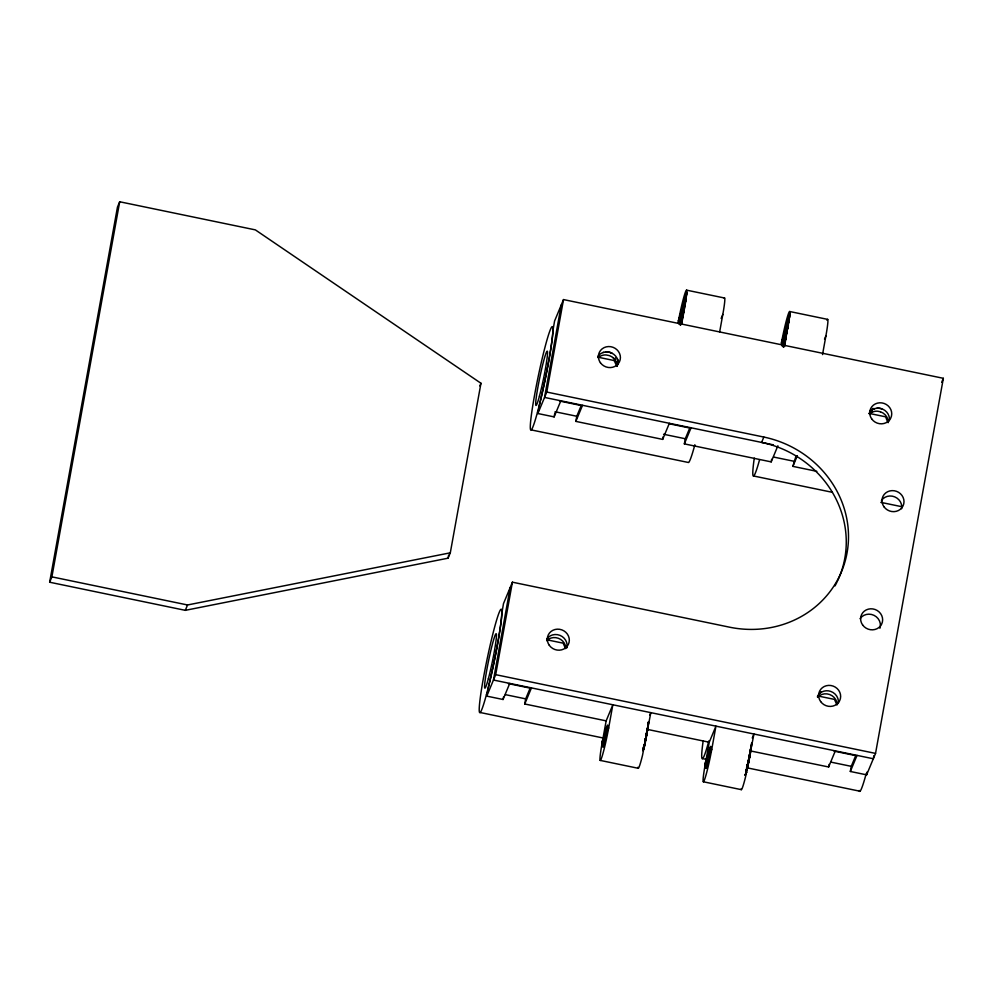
<?xml version="1.0" encoding="UTF-8"?>
<svg xmlns="http://www.w3.org/2000/svg" width="993" height="993" viewBox="0 0 993 993"><rect width="100%" height="100%" fill="white"/><g stroke="black" fill="none" stroke-linecap="round" stroke-linejoin="round"><path stroke-width="1.49" d="M888.226 422.646L888.239 421.988A11.122 10.427 22.6 0 0 880.456 411.797M683.867 304.417L683.693 312.572L683.755 303.734L685.331 303.734L686.821 292.24A24.986 1.75 -78.3 0 0 684.425 295.107A24.986 1.75 -78.3 0 0 678.976 318.17L678.132 322.651M786.965 325.778L786.791 333.933L786.853 325.108L781.23 344.025M616.914 366.417L617.112 361.824M616.914 365.759L617.125 361.39M683.37 314.098L683.854 304.665L683.06 315.637L683.842 304.963M784.532 346.718L789.919 313.614A24.986 1.75 -78.3 0 0 787.523 316.469A24.986 1.75 -78.3 0 0 782.074 339.544L781.503 342.56L782.074 339.544M567.09 645.971L566.804 647.92M618.18 363.376L618.031 364.679A11.109 10.414 22.6 0 0 611.775 353.086A11.109 10.414 22.6 0 0 598.705 355.345M838.402 702.212L838.266 703.516A11.109 10.414 22.6 0 0 830.669 691.376A11.109 10.414 22.6 0 0 817.4 696.441M682.737 317.177L683.817 305.298L682.402 318.703M785.835 338.539L786.952 326.039L785.5 340.065M682.067 320.205L683.78 305.67M785.178 341.58L786.878 327.045M681.732 321.695L683.73 306.08M784.842 343.057L786.841 327.454M681.397 323.147L683.68 306.527M784.495 344.521L786.779 327.889M681.061 324.574L683.618 306.998M784.16 345.936L786.717 328.36M680.95 324.512L683.556 307.495M786.568 329.403L783.961 345.787L786.655 328.869M680.85 324.413L683.469 308.029M680.788 324.239L683.383 308.587M783.887 345.614L786.493 329.961M680.726 324.09L683.296 309.171M783.614 346.706L786.394 330.545M680.701 323.867L683.196 309.779M644.904 739.599L645.016 738.978M783.539 346.656L786.295 331.141M601.708 745.42L606.152 720.868L612.842 704.769L608.672 727.894A24.999 1.75 -78.3 0 1 602.379 755.45A25.024 1.75 -78.3 0 1 600.43 760.34A24.999 1.75 -78.3 0 1 601.708 745.42L602.813 739.512L602.242 742.516L602.974 746.674A11.146 0.782 -78.3 0 1 606.078 729.197L606.5 727.708A11.146 0.782 -78.3 0 1 606.971 726.193L607.592 725.064A11.146 0.782 -78.3 0 1 606.797 732.387A11.122 0.782 -78.3 0 1 604.551 742.702A11.146 0.782 -78.3 0 1 603.645 745.755L603.285 746.587A11.146 0.782 -78.3 0 1 602.962 746.736M680.453 324.81L683.085 310.399M704.819 766.795L709.25 742.23L715.941 726.144L711.77 749.268A24.999 1.75 -78.3 0 1 704.347 780.163A24.999 1.75 -78.3 0 1 704.819 766.795L705.911 760.874C704.347 763.071 707.45 774.614 705.34 763.89L709.598 749.07A11.146 0.782 -78.3 0 1 710.069 747.568M783.564 346.185L786.183 331.761M49.65 582.221L117.459 207.127L119.694 201.765L255.35 229.879L480.96 383.261L450.301 552.816L448.079 558.178L185.306 610.335L49.65 582.221L51.884 576.859L119.694 201.765M448.079 558.178L448.625 555.149M509.744 683.407L503.041 699.494L486.769 696.118L488.643 686.213A54.441 3.811 -78.3 0 0 501.924 612.793L503.488 603.632L512.413 582.183L729.47 627.166A102.775 96.333 22.6 0 0 847.041 552.915A102.775 96.333 22.6 0 0 763.84 437.057L546.783 392.061L537.858 413.522L554.131 416.899L560.834 400.8M537.858 413.522L539.733 403.605A54.441 3.811 -78.3 0 0 553.002 330.197L554.578 321.037L563.503 299.576L943.35 378.308L875.541 753.402L866.616 774.85L850.331 771.474L851.262 766.335L855.73 755.611L834.021 751.105M510.179 587.546L493.471 680.031L873.306 758.764L873.865 755.71M561.268 304.938L544.549 397.423L773.398 444.864M486.769 696.118L495.693 674.669L512.413 582.183M546.783 392.061L563.503 299.576M503.041 699.494L503.513 696.925M554.131 416.899L554.826 413.038M606.152 720.868L524.751 703.987L525.682 698.861L530.15 688.124L508.441 683.631M669.356 423.303L662.666 439.39L575.841 421.392L576.772 416.253L581.228 405.529L559.531 401.023M681.695 323.904L685.331 303.734L683.246 304.578L678.405 321.186L678.976 318.182M662.666 439.39L663.125 436.821M777.891 445.795L771.189 461.882L684.363 443.883L685.294 438.745L689.763 428.02L669.505 423.825M637.953 767.254A24.986 1.75 -78.3 0 0 642.545 755.164L650.825 712.651L649.72 715.332M719.677 331.774L722.817 314.433A24.999 1.75 -78.3 0 0 724.195 298.26M771.189 461.882L771.648 459.312M816.842 471.34L792.898 466.375L796.051 455.874M741.076 789.013A24.986 1.75 -78.3 0 0 745.644 776.526L753.935 734.013L752.26 738.035M822.527 354.588L825.915 335.808A24.999 1.75 -78.3 0 0 826.946 320.267M751.701 743.484L750.174 750.869L828.634 766.981L829.093 764.411M866.616 774.85L867.137 771.983M680.441 324.562L682.973 311.032M783.539 345.924L786.071 332.407M680.49 323.954L682.849 311.69M783.316 346.78L785.947 333.052M680.292 324.748L682.725 312.348M783.39 346.11L785.823 333.722M647.808 724.753L648.367 721.837M680.304 324.388L682.601 313.018M647.808 725.138L648.379 722.296M783.415 345.75L785.699 334.393M680.193 324.723L682.464 313.701M783.216 346.458L785.562 335.075M747.245 764.958L747.381 764.275M751.142 745.768L751.738 742.826M680.317 323.917L682.328 314.384M783.105 346.756L785.426 335.758M646.815 730.711L647.411 727.844M647.995 725.076L648.603 722.122M680.23 324.326L682.179 315.066M645.822 735.714L646.431 732.859M647.92 725.821L648.541 722.879M783.154 346.321L785.289 336.441M750.087 751.602L750.733 748.523M680.143 324.537L682.042 315.749L681.893 316.419A11.122 0.782 -78.3 0 1 679.833 324.351M785.14 337.124L784.991 337.794A11.122 0.782 -78.3 0 1 782.931 345.725L782.819 346.011M646.877 731.022L648.466 723.711M749.107 756.405L749.727 753.575M750.298 750.931L751.564 745.085M645.81 736.185L646.443 733.293M647.039 730.637L648.367 724.629M749.144 756.505L751.465 746.004M645.909 735.962L648.255 725.622M749.094 756.951L751.031 748.412M646.033 735.652L648.106 726.69M748.101 761.507L751.217 748.064M645.884 736.57L647.957 727.819M746.215 769.612L746.364 768.979M749.33 756.48L751.056 749.194M645.984 736.409L647.784 729.011M748.126 761.718L750.882 750.385M645.102 740.281L647.585 730.277M747.381 764.92L750.683 751.639M644.842 741.51L647.374 731.58M747.059 766.348L750.472 752.942M644.842 741.759L647.151 732.933M748.325 761.656L750.249 754.308M644.916 741.709L646.902 734.336M747.369 765.479L750.013 755.698M645.053 741.523L646.654 735.763M749.752 757.138L747.046 766.894L749.206 760.104M709.598 749.07L709.188 750.547A11.146 0.782 -78.3 0 0 706.035 767.974M606.5 727.708L602.242 742.516L602.974 746.674M644.246 744.638L642.98 749.094L646.095 738.73M645.102 741.684L646.381 737.24M747.357 766.013L749.479 758.602M686.784 292.91L682.787 305.943L686.821 292.24L682.253 307.842A11.122 0.782 -78.3 0 0 679.125 324.252M789.882 314.284L785.885 327.305L789.919 313.614L785.351 329.217A11.122 0.782 -78.3 0 0 782.199 346.172M644.06 745.855L645.81 740.244M746.289 770.034L748.908 761.619M682.911 305.546L686.722 293.667M786.009 326.908L789.832 315.042M644.097 746.066L645.5 741.771M746.264 770.307L748.61 763.145M683.023 305.186L686.647 294.511M786.133 326.548L789.745 315.873M642.744 750.398L644.705 744.725M746.264 770.531L748.3 764.672M683.134 304.863L686.548 295.43M786.245 326.225L789.646 316.792L786.344 325.94L789.534 317.785M710.069 747.568L710.516 746.55M642.719 750.658L644.879 744.849M746.066 771.362L747.977 766.211M683.246 304.578L686.436 296.423M642.992 750.236L644.556 746.376L643.042 750.112M746.103 771.598L747.655 767.75M185.306 610.335L187.54 604.973L450.301 552.816M479.842 385.942L480.96 383.261M575.841 421.392L582.531 405.305M616.665 366.02L614.22 360.558L615.325 357.927M524.751 703.987L531.454 687.901M721.141 318.455L722.817 314.433M684.363 443.883L691.066 427.797M605.32 735.937L608.672 727.894M763.84 437.057L761.606 442.419A102.775 96.333 22.6 0 1 837.546 580.917M824.525 339.159L825.915 335.808M792.898 466.375L797.354 455.65M708.419 757.311L711.77 749.268M941.674 382.33L943.35 378.308M828.634 766.981L835.324 750.882M850.331 771.474L857.033 755.388M683.345 304.33L686.287 297.478M786.444 325.704L789.398 318.852L786.53 325.493L789.236 319.982L786.617 325.332L789.063 321.186L786.692 325.207L788.864 322.44L786.754 325.133L788.653 323.743L786.816 325.096L788.194 326.498L786.903 325.158L787.66 329.403M643.079 750.46L644.221 747.903M746.177 771.834L747.319 769.277M683.507 303.97L686.138 298.62M685.964 299.812L683.581 303.846L685.555 302.368L683.705 303.734L684.835 306.564L683.829 303.883L683.991 311.032M744.924 775.26L746.314 773.721M599.002 355.022L598.556 355.506A11.035 10.34 22.6 0 0 598.146 356.028M819.237 693.859L818.791 694.343L821.285 691.649M872.996 408.371L869.88 411.747L870.327 411.263A11.146 10.451 22.6 0 1 874.25 408.781L874.895 408.582M868.987 413.609L873.629 411.623A11.122 10.427 22.6 0 1 875.652 411.239A11.035 10.34 22.6 0 1 877.713 411.226L880.431 411.797M869.744 413.262L872.35 412.07M602.925 352.552L603.57 352.341M607.654 351.956L610.385 352.515M686.597 290.155L724.592 298.024M789.708 311.517L827.69 319.386M597.811 357.157L614.22 360.558M869.123 413.398L885.545 416.799L886.563 419.009M555.062 411.76L576.772 416.253M663.585 434.251L685.294 438.745M773.559 457.041L793.829 461.236M531.243 429.907L688.608 462.527A52.778 3.699 -78.3 0 0 694.864 444.752M753.724 476.019L832.407 492.329M880.828 502.359L902.016 506.753M546.721 639.765L563.13 643.166L565.576 648.615M818.033 695.994L834.455 699.395L836.9 704.856M51.884 576.859L187.54 604.973M495.693 674.669L875.541 753.402M505.425 694.653L525.682 698.861M831.004 762.14L851.262 766.335M647.163 729.359L709.25 742.23M480.165 712.502L602.726 737.911M702.647 758.615L707.177 759.558M746.525 767.713L860.012 791.235M600.194 760.402L638.176 768.272M703.305 781.764L741.287 789.646M881.697 408.756L878.979 408.185A11.035 10.34 22.6 0 0 876.906 408.197M612.768 357.554L613.289 358.001A11.146 10.451 22.6 0 1 616.119 361.874L616.318 362.495M617.336 358.821L617.584 359.454M683.854 304.019L684.562 308.029M786.952 325.381L787.089 332.407M546.684 639.157A11.109 10.414 22.6 0 1 559.953 635.359A11.109 10.414 22.6 0 1 566.941 647.287M546.659 640.671A11.109 10.414 22.6 0 1 558.351 638.276A11.109 10.414 22.6 0 1 565.799 647.697M710.69 746.438A11.146 0.782 -78.3 0 1 709.66 755.077A11.146 0.782 -78.3 0 1 706.755 767.117L706.383 767.949A11.146 0.782 -78.3 0 1 706.06 768.098M817.524 697.384A11.109 10.414 22.6 0 1 829.664 694.517A11.109 10.414 22.6 0 1 837.136 704.583M708.89 740.852A52.778 3.699 -78.3 0 1 703.193 740.716M866.256 773.473A52.778 3.699 -78.3 0 1 859.181 790.453M886.538 419.22A72.092 16.571 72.8 0 1 887.953 422.447M869.471 412.256A11.084 10.389 22.6 0 1 882.64 409.141A11.084 10.389 22.6 0 1 889.294 420.895M605.531 351.994A11.035 10.34 22.6 0 1 607.604 351.981M610.285 352.54A11.035 10.34 22.6 0 1 612.197 353.384M617.447 359.429A11.035 10.34 22.6 0 1 617.931 361.365M869.545 413.845A11.122 10.427 22.6 0 1 871.742 412.356M598.22 357.617A11.146 10.451 22.6 0 1 601.659 355.593L602.304 355.382A11.146 10.451 22.6 0 1 604.34 354.998A11.035 10.34 22.6 0 1 606.388 354.998L609.119 355.556A11.035 10.34 22.6 0 1 610.372 356.065A11.146 10.451 22.6 0 1 612.805 357.554M616.368 362.507A11.146 10.451 22.6 0 1 616.976 365.784M759.583 459.685A52.778 3.699 -78.3 0 1 754.283 458.108M836.938 582.171A102.775 96.333 22.6 0 1 835.001 585.895M860.087 618.664A11.109 10.414 22.6 0 1 874.001 615.337A11.109 10.414 22.6 0 1 879.922 628.246M881.449 500.497A11.109 10.414 22.6 0 1 894.705 496.86A11.109 10.414 22.6 0 1 901.619 508.751M746.649 772.269L745.085 774.714L746.649 772.269M685.766 301.065L683.656 303.771L685.766 301.065M788.43 325.096L786.853 325.108L788.43 325.096M685.083 305.124L683.792 303.784L685.083 305.124M787.933 327.938L786.928 325.245L787.933 327.938M486.409 694.74A52.778 3.699 -78.3 0 0 501.688 610.198A52.778 3.699 -78.3 0 0 483.442 677.946A52.778 3.699 -78.3 0 0 486.409 694.74M488.357 678.74A27.779 1.949 -78.3 0 0 496.401 634.242A27.779 1.949 -78.3 0 0 486.793 669.903A27.779 1.949 -78.3 0 0 488.357 678.74M537.498 412.145A52.778 3.699 -78.3 0 0 552.778 327.591A52.778 3.699 -78.3 0 0 534.532 395.338A52.778 3.699 -78.3 0 0 537.498 412.145M539.435 396.145A27.779 1.949 -78.3 0 0 547.478 351.646A27.779 1.949 -78.3 0 0 537.883 387.295A27.779 1.949 -78.3 0 0 539.435 396.145M820.652 701.579A11.109 10.414 22.6 0 0 839.644 700.735A11.109 10.414 22.6 0 0 828.621 685.393A11.109 10.414 22.6 0 0 820.652 701.579M549.328 645.351A11.109 10.414 22.6 0 0 568.319 644.507A11.109 10.414 22.6 0 0 557.309 629.165A11.109 10.414 22.6 0 0 549.328 645.351M600.417 362.743A11.109 10.414 22.6 0 0 619.409 361.899A11.109 10.414 22.6 0 0 608.399 346.557A11.109 10.414 22.6 0 0 600.417 362.743M871.742 418.984A11.109 10.414 22.6 0 0 890.733 418.14A11.109 10.414 22.6 0 0 879.711 402.798A11.109 10.414 22.6 0 0 871.742 418.984M862.644 624.994A11.109 10.414 22.6 0 0 881.635 624.15A11.109 10.414 22.6 0 0 870.613 608.808A11.109 10.414 22.6 0 0 862.644 624.994M884.006 506.815A11.109 10.414 22.6 0 0 902.997 505.971A11.109 10.414 22.6 0 0 891.987 490.629A11.109 10.414 22.6 0 0 884.006 506.815"/></g></svg>
